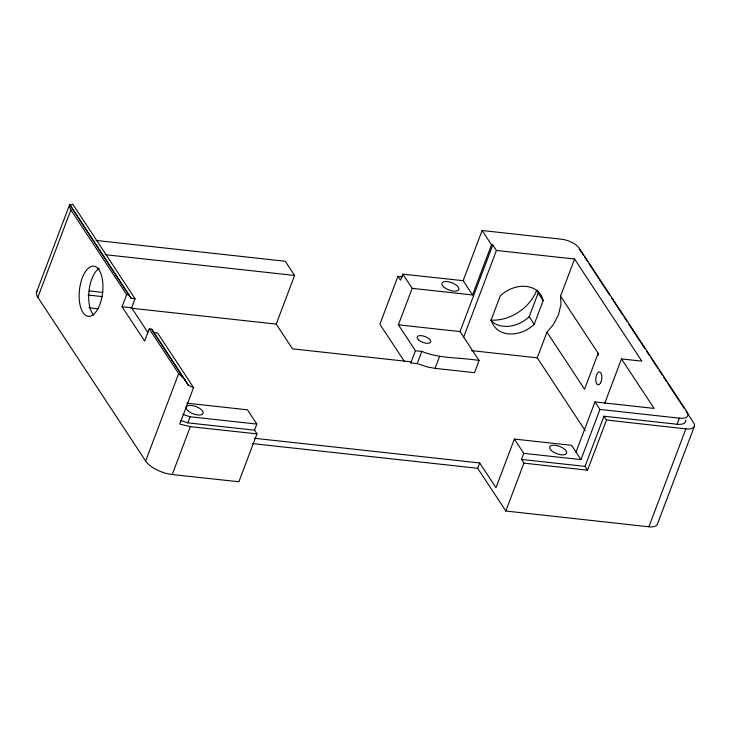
<?xml version="1.0" encoding="UTF-8"?>
<svg xmlns="http://www.w3.org/2000/svg" width="731" height="731" viewBox="0 0 731 731"><rect width="100%" height="100%" fill="white"/><g stroke="black" fill="none" stroke-linecap="round" stroke-linejoin="round"><path stroke-width="1.1" d="M36.641 291.888L69.673 204.479L131.087 298.266L135.034 298.696L131.589 307.815L147.881 332.568M180.639 420.489L187.821 422.847L254.552 430.166L256.992 433.876L238.9 481.766L172.233 474.538A21.628 9.348 20.7 0 1 145.643 461.033L37.848 297.325L70.88 209.907L69.582 207.028L69.673 204.479L131.087 298.266M256.992 433.876L190.325 426.657L179.789 424.081L193.569 387.594L188.424 385.347L151.765 329.16L149.215 328.877L144.619 341.039L122.059 306.773L126.655 294.611L70.88 209.907M145.643 461.033L178.675 373.614L149.215 328.877M187.821 422.847L190.115 416.771L256.846 424.081L254.552 430.166M172.233 474.538L190.325 426.657M404.316 361.342L379.873 324.217L397.966 276.336L400.506 280.183L402.836 274.152L412.174 288.334L398.386 324.82L460.037 331.582L479.088 360.511L474.492 372.673L435.091 368.36L427.306 366.962L417.209 363.59L410.849 362.896L410.091 361.726L292.51 348.842L276.217 324.098L294.602 275.45L285.254 261.259L96.081 240.444M410.849 362.896L415.446 350.734L398.386 324.82M417.209 363.59L421.805 351.428C439.888 358.894 460.11 357.249 479.088 360.511M482.104 230.512L491.506 244.784L472.555 294.959L463.152 280.677L482.104 230.512L561.545 239.22A14.419 6.232 20.7 0 1 579.272 248.229L687.076 411.937A14.419 6.232 20.7 0 1 679.373 418.159L677.08 424.236L603.989 416.222L585.038 466.387L587.541 470.197L606.502 420.033L603.989 416.222M435.091 368.36L439.687 356.198M460.037 331.582L492.776 244.931L491.506 244.784M463.673 337.101L496.413 250.45L492.776 244.931M538.144 293.012L543.16 300.624L534.197 324.336L529.189 316.724L538.144 293.012A28.107 21.775 -33.4 0 0 537.322 290.234M694.386 426.274L657.388 524.191A14.419 6.232 20.7 0 1 648.89 526.795L505.834 511.024L477.69 468.288L479.7 462.97L254.616 438.289M585.193 430.641L537.248 357.834L546.962 332.121L553.248 324.728L558.53 314.659L560.988 304.27L560.558 296.146L574.584 259.021L496.413 250.45M576.028 452.096L594.979 401.931L599.932 409.451L580.981 459.616L571.578 445.334L514.377 439.066L495.993 487.714L479.7 462.97M587.541 470.197L523.926 463.134L521.477 459.424L523.78 453.348L514.377 439.066M505.834 511.024L523.926 463.134M560.558 296.146L598.159 353.256L584.562 389.23L546.962 332.121M604.638 403.539L621.496 358.912L641.836 361.141L574.584 259.021M648.89 526.795L685.888 428.878A14.419 6.232 20.7 0 0 693.582 422.655L686.071 411.224M69.993 205.484L72.744 204.104L135.034 298.696M402.836 274.152L463.152 280.677M397.966 276.336L402.498 276.83M105.072 254.671L294.602 275.45M412.174 288.334L472.555 294.959M126.655 294.611L129.204 294.895M89.237 290.929L102.852 292.427M88.058 295.041L102.523 296.622M122.059 306.773L131.589 307.815M131.123 308.19L276.217 324.098M89.027 307.815L97.927 308.784M471.541 350.624L537.248 357.834M415.446 350.734L421.805 351.428M151.765 329.16L153.647 332.532L157.594 332.961L193.569 387.594M594.979 401.931L654.09 408.41L621.496 358.912M599.932 409.451L679.373 418.159M186.889 403.165L247.453 409.808L256.846 424.081M523.78 453.348L580.981 459.616M521.477 459.424L585.038 466.387M252.606 443.616L477.69 468.288M606.502 420.033L685.888 428.878M182.942 414.413L190.115 416.771M184.989 379.608L178.675 373.614M153.647 332.532L188.424 385.347M583.329 255.028L580.816 251.217A14.419 6.232 20.7 0 0 579.089 249.198M584.581 256.928L587.706 261.689M588.967 263.599L609.636 295.032M611.518 297.882L622.794 315.034M624.046 316.934L627.18 321.695M628.432 323.605L644.724 348.367M646.597 351.227L649.11 355.028M650.983 357.888L657.873 368.369M659.124 370.27L662.259 375.03M663.51 376.94L666.645 381.701M667.896 383.611L684.189 408.373M598.159 353.256L598.269 355.284M685.641 419.941A14.419 6.232 20.7 0 1 677.08 424.236M37.848 297.325A21.628 9.348 20.7 0 1 37.473 290.472M93.742 315.134A25.229 11.65 -83.7 0 1 89.045 290.572A25.229 11.65 -83.7 0 1 99.279 268.24M536.627 290.353A39.648 30.711 -33.4 0 1 491.077 320.132M529.189 316.724A28.107 21.775 -33.4 0 1 490.382 320.105M543.16 300.624A28.107 21.775 -33.4 0 0 500.232 295.918L491.269 319.63A28.107 21.775 -33.4 0 0 534.197 324.336M551.302 450.442A9.01 3.893 20.7 0 0 566.004 454.033A9.01 3.893 20.7 0 0 557.196 445.682A9.01 3.893 20.7 0 0 551.302 450.442M187.776 410.584A9.01 3.893 20.7 0 0 202.469 414.175A9.01 3.893 20.7 0 0 193.669 405.824A9.01 3.893 20.7 0 0 187.776 410.584M600.471 383.099A6.488 2.997 -83.7 0 0 600.242 372.198A6.488 2.997 -83.7 0 0 595.765 379.818A6.488 2.997 -83.7 0 0 600.471 383.099M418.452 339.769A7.209 3.116 20.7 0 0 430.212 342.638A7.209 3.116 20.7 0 0 423.167 335.958A7.209 3.116 20.7 0 0 418.452 339.769M443.507 286.735A9.01 3.893 20.7 0 0 458.2 290.326A9.01 3.893 20.7 0 0 449.401 281.974A9.01 3.893 20.7 0 0 443.507 286.735M97.433 309.633A25.229 11.65 -83.7 0 0 96.538 267.244A25.229 11.65 -83.7 0 0 79.14 296.877A25.229 11.65 -83.7 0 0 97.433 309.633"/></g></svg>
